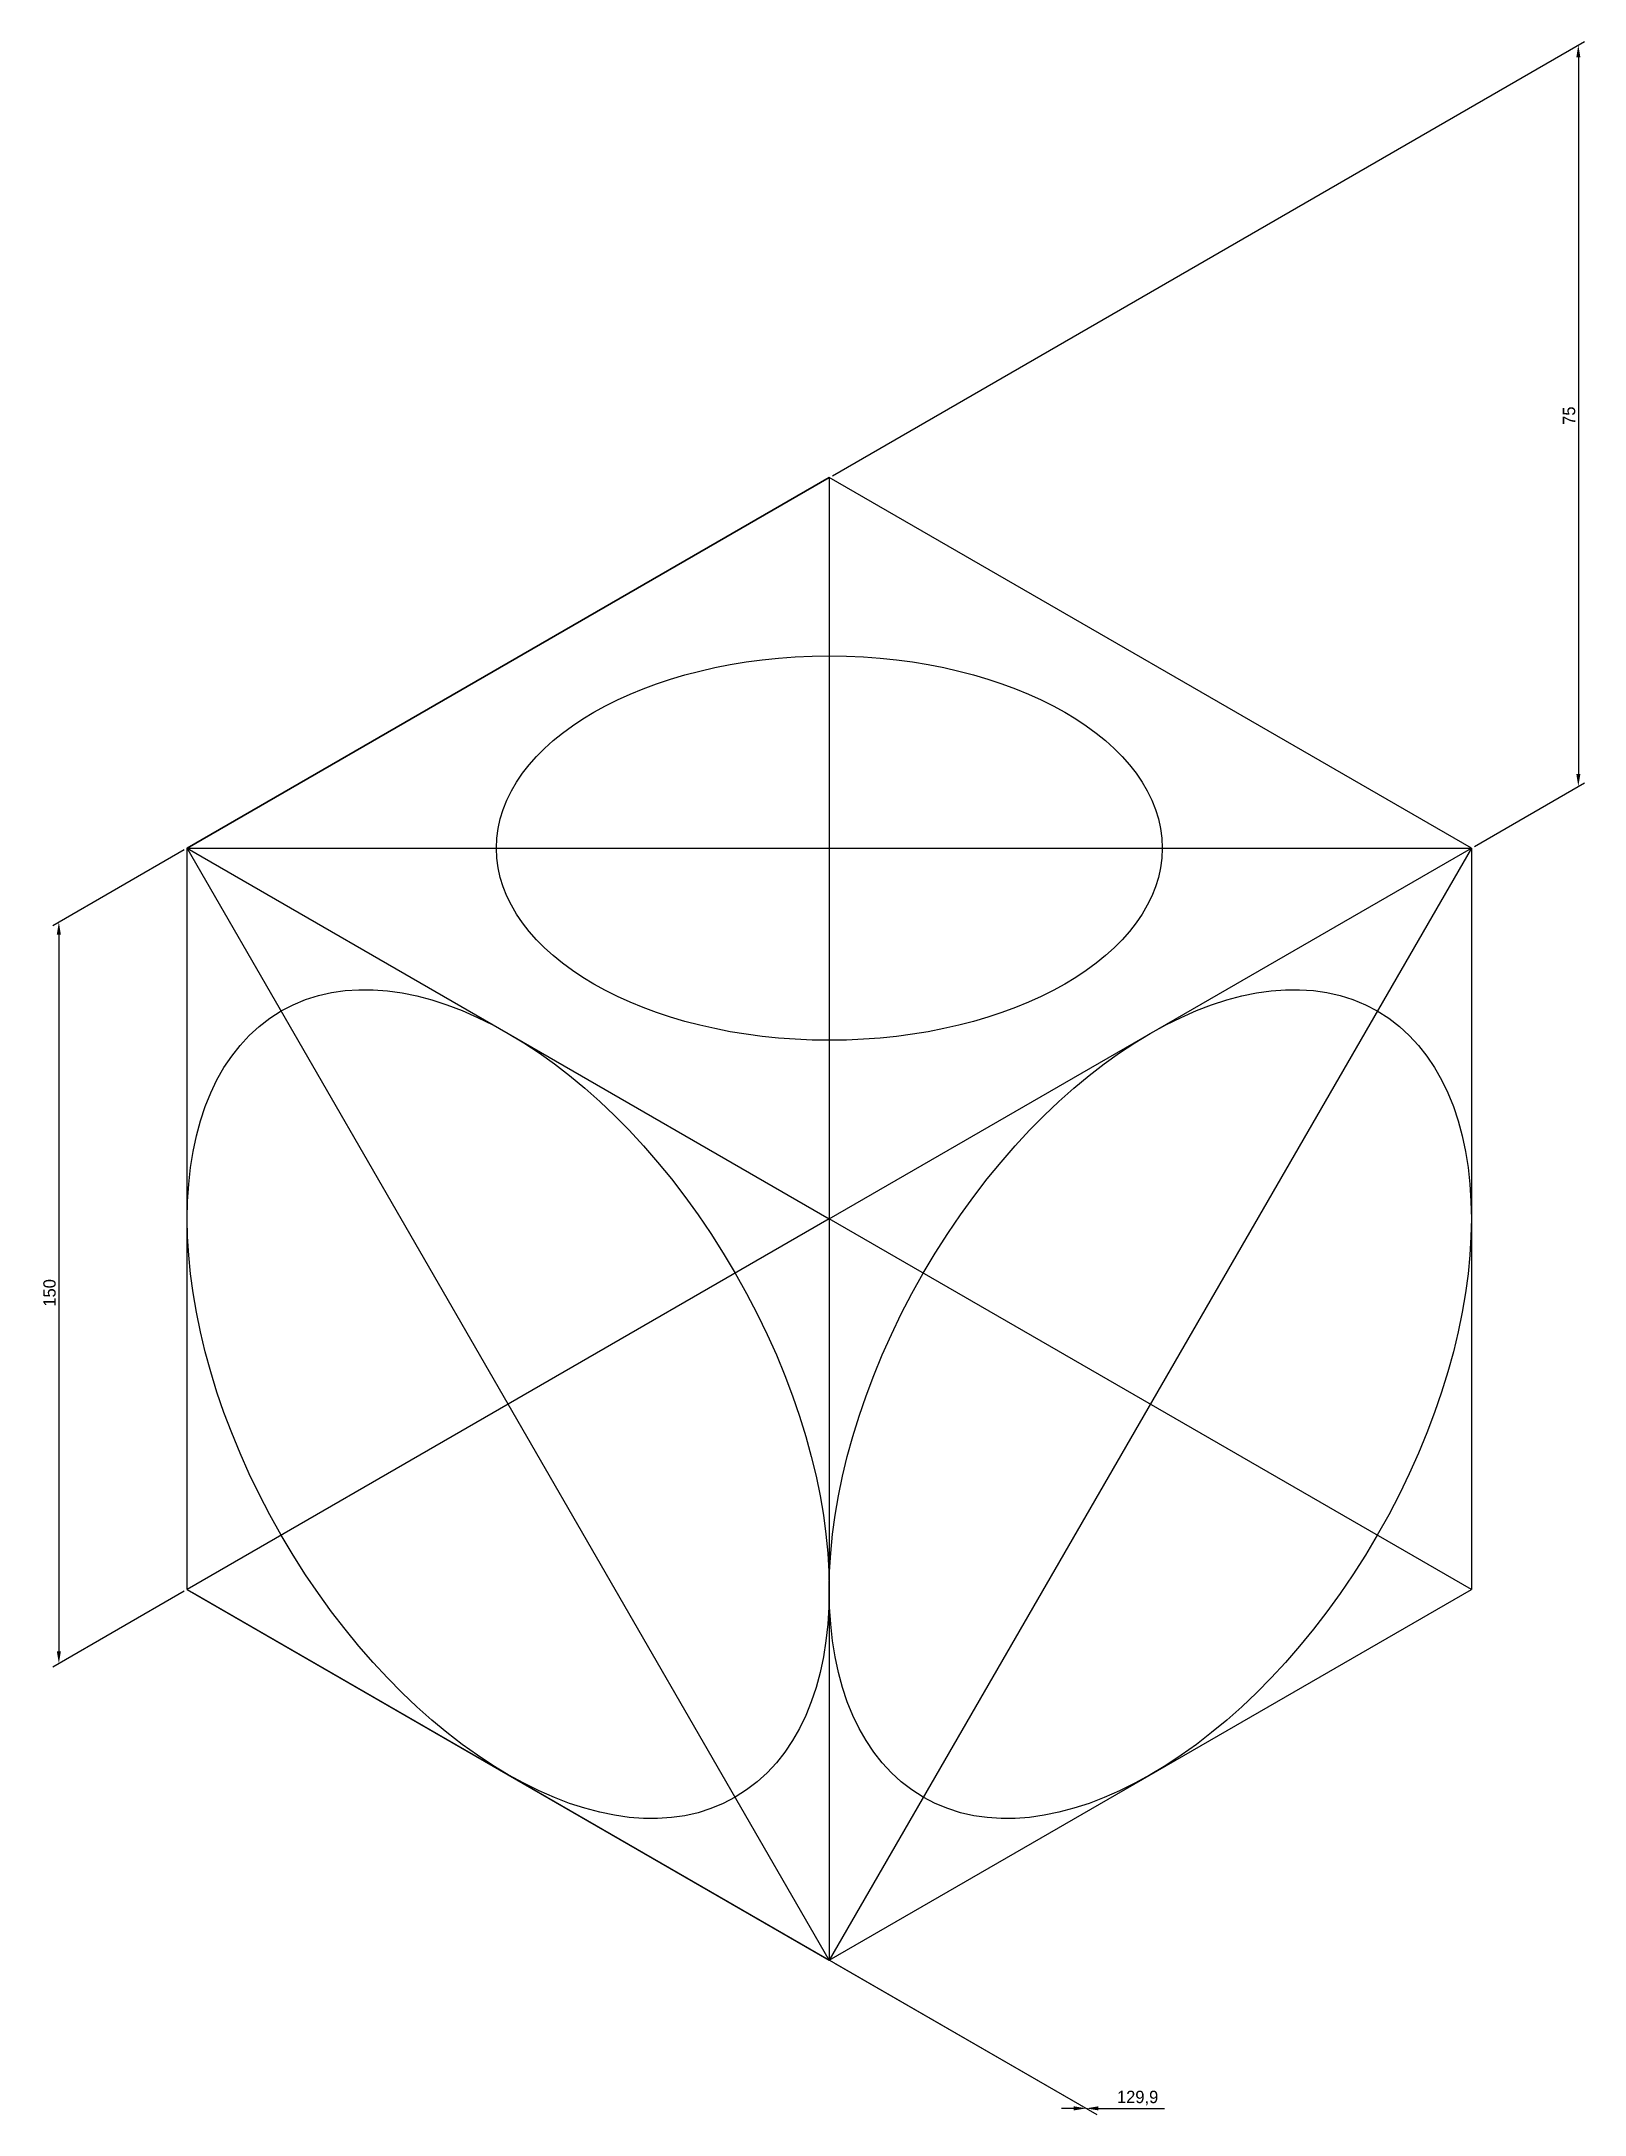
# Model space of a CAD drawing. Header units: millimetres. Extents: x 187 to 499, y -111 to 308.
import ezdxf

# ---------------------------------------------------------------- set-up
doc = ezdxf.new("R2010")
doc.units = ezdxf.units.MM
doc.dimstyles.new('ISO-25', dxfattribs={"dimtxt": 2.5, "dimasz": 2.5, "dimexe": 1.25, "dimexo": 0.625, "dimtad": 1, "dimtxsty": 'Standard', "dimcen": 2.5, "dimadec": 0, "dimazin": 0, "dimtfac": 1, "dimtmove": 0, "dimatfit": 3, "dimfxl": 0, "dimarcsym": 0})

# ---------------------------------------------------------------- blocks, each defined once
blk = doc.blocks.new('*D2')
at = {"color": 0, "lineweight": -2}
for p, q in [((215.88, 144.64), (189.28, 129.28)), ((190.53, 127.5), (190.53, -17.5)), ((215.88, -5.36), (189.28, -20.72))]:
    blk.add_line(p, q, dxfattribs=at)
at = {"color": 0}
for points in [[(190.11, 127.5), (190.94, 127.5), (190.53, 130)], [(190.11, -17.5), (190.94, -17.5), (190.53, -20)]]:
    blk.add_solid(points, dxfattribs=at)
at = {"layer": 'Defpoints', "color": 0}
for p in [(216.51, 145), (216.51, -5), (190.53, -20)]:
    blk.add_point(p, dxfattribs=at)
at = {"color": 0, "insert": (188.65, 55), "char_height": 2.5, "attachment_point": 5, "rotation": 90}
blk.add_mtext('150', dxfattribs=at)
blk = doc.blocks.new('*D3')
at = {"color": 0, "lineweight": -2}
for p, q in [((217.59, -5.62), (400.54, -111.25)), ((347.49, -80.62), (400.54, -111.25)), ((395.87, -110), (393.37, -110)), ((400.87, -110), (414.21, -110))]:
    blk.add_line(p, q, dxfattribs=at)
at = {"color": 0}
for points in [[(395.87, -109.58), (395.87, -110.42), (398.37, -110)], [(400.87, -109.58), (400.87, -110.42), (398.37, -110)]]:
    blk.add_solid(points, dxfattribs=at)
at = {"layer": 'Defpoints', "color": 0}
for p in [(216.51, -5), (346.41, -80), (398.37, -110)]:
    blk.add_point(p, dxfattribs=at)
at = {"color": 0, "insert": (408.79, -107.92), "char_height": 2.5, "attachment_point": 5}
blk.add_mtext('129,9', dxfattribs=at)
blk = doc.blocks.new('*D4')
at = {"color": 0, "lineweight": -2}
for p, q in [((347.04, 220.36), (499.21, 308.22)), ((497.96, 305), (497.96, 160)), ((476.94, 145.36), (499.21, 158.22))]:
    blk.add_line(p, q, dxfattribs=at)
at = {"color": 0}
for points in [[(497.55, 305), (498.38, 305), (497.96, 307.5)], [(497.55, 160), (498.38, 160), (497.96, 157.5)]]:
    blk.add_solid(points, dxfattribs=at)
at = {"layer": 'Defpoints', "color": 0}
for p in [(346.41, 220), (497.96, 157.5), (476.31, 145)]:
    blk.add_point(p, dxfattribs=at)
at = {"color": 0, "insert": (496.09, 232.5), "char_height": 2.5, "attachment_point": 5, "rotation": 90}
blk.add_mtext('75', dxfattribs=at)

msp = doc.modelspace()

# ---------------------------------------------------------------- linework, layer by layer
for p, q in [((346.41, 220), (216.506, 145)), ((216.506, 145), (346.41, 220)), ((476.314, 145), (346.41, 220)), ((346.41, 220), (346.41, 70)), ((216.506, -5), (216.506, 145)), ((216.506, 145), (346.41, 70)), ((346.41, -80), (216.506, 145)), ((216.506, 145), (476.314, 145)), ((346.41, 70), (476.314, 145)), ((476.314, 145), (346.41, -80)), ((476.314, 145), (476.314, -5)), ((346.41, 70), (216.506, -5)), ((476.314, -5), (346.41, 70)), ((346.41, 70), (346.41, -80)), ((216.506, -5), (346.41, -80)), ((346.41, -80), (476.314, -5))]:
    msp.add_line(p, q)
for centre, major_axis in [((346.41, 145), (-67.361, 0)), ((281.458, 32.5), (45.928, -79.55)), ((411.362, 32.5), (-45.928, -79.55))]:
    msp.add_ellipse(centre, major_axis=major_axis, ratio=0.5773503)

# ---------------------------------------------------------------- dimensions: what is measured, and where the dimension line sits
for base, p1, p2, picture, middle in [((497.965, 157.5), (346.41, 220), (476.314, 145), '*D4', (496.09, 232.5)), ((190.526, -20), (216.506, 145), (216.506, -5), '*D2', (188.651, 55))]:
    dim = msp.add_linear_dim(base=base, p1=p1, p2=p2, angle=90, dimstyle='ISO-25')
    dim.commit()
    dim.dimension.update_dxf_attribs({"geometry": picture, "text_midpoint": middle})
dim = msp.add_linear_dim(base=(398.372, -110), p1=(216.506, -5), p2=(346.41, -80), dimstyle='ISO-25')
dim.commit()
dim.dimension.update_dxf_attribs({"geometry": '*D3', "text_midpoint": (408.788, -107.917)})

doc.saveas('drawing.dxf')
